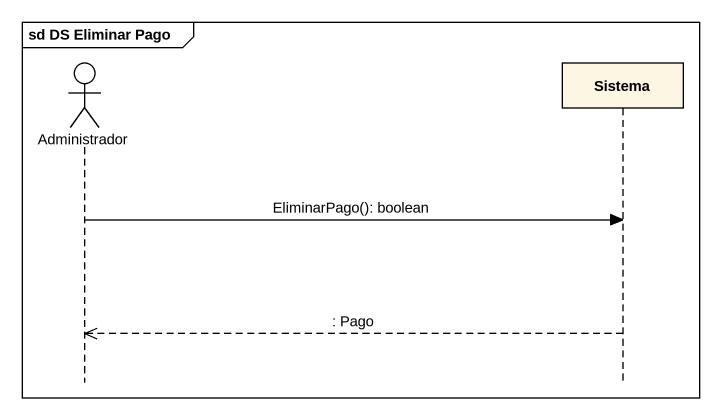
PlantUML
@startuml
mainframe sd DS Eliminar Pago
hide footbox
actor Administrador
participant Sistema

Administrador -> Sistema : EliminarPago(): boolean
Sistema -->> Administrador : : Pago
@enduml
